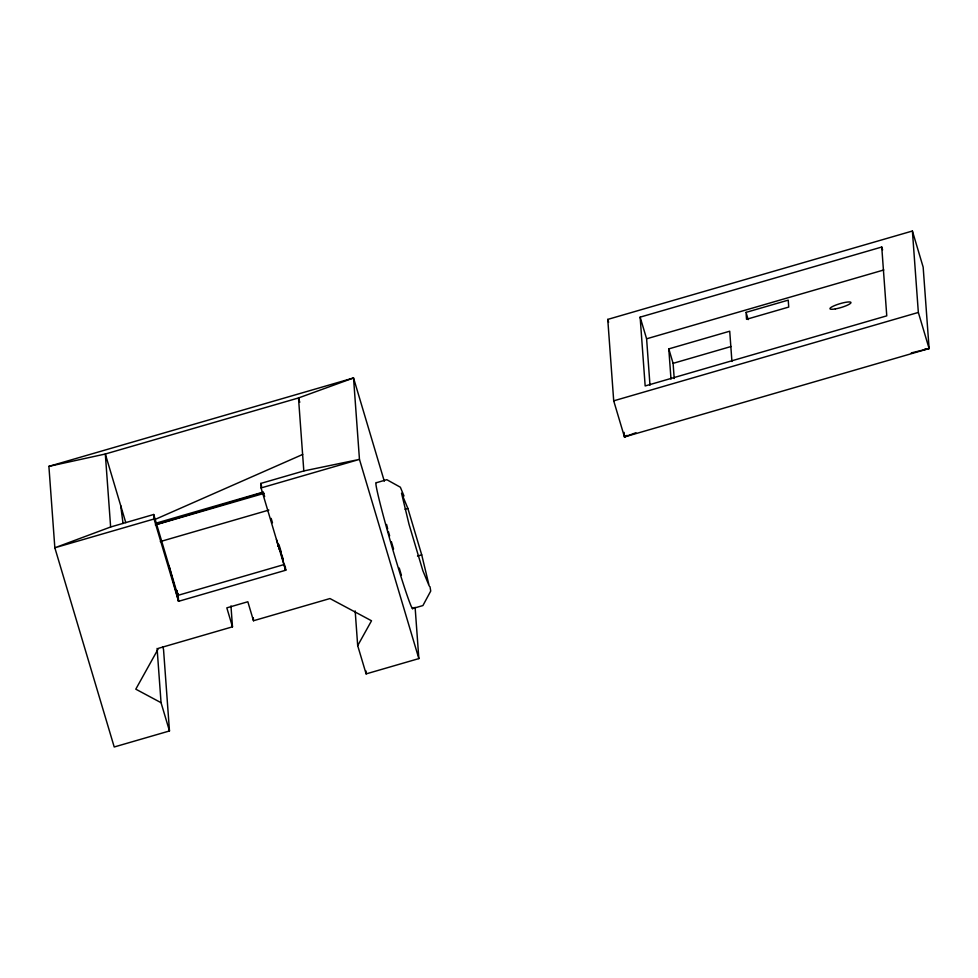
<?xml version="1.0" encoding="UTF-8"?>
<svg xmlns="http://www.w3.org/2000/svg" width="978" height="978" viewBox="0 0 978 978"><rect width="100%" height="100%" fill="white"/><g stroke="black" fill="none" stroke-linecap="round" stroke-linejoin="round"><path stroke-width="1.47" d="M415.112 607.326L418.853 658.597L366.127 673.891L357.691 645.639L371.518 620.773L329.965 598.548L253.485 620.737L247.837 601.751L226.823 607.851L232.483 626.825L158.534 648.292L135.795 689.172L161.052 702.693L169.475 730.957L114.218 746.984L54.841 547.778L48.9 466.359L353.535 377.96L384.305 481.2M624.135 432.398L624.465 436.946L929.1 348.547L923.159 267.128L912.401 231.016L607.766 319.403L613.707 400.833L624.465 436.946L627.057 435.381M154.842 519.538L302.703 454.452M110.636 526.995L54.841 547.778L154.059 518.988L153.717 514.489L110.636 526.995L105.318 454.012L298.498 397.96L353.535 377.96L359.464 459.391L418.853 658.597M624.465 436.946L635.932 432.741M156.688 524.355L263.168 492.57M881.753 247.031L886.765 315.845L645.162 385.955L640.138 317.141L881.753 247.031L882.608 249.928M649.979 385.173L646.605 338.804L883.819 269.965M746.031 312.385L788.231 300.136L788.733 307.068L746.532 319.305L746.031 312.385L748.182 319.61M670.994 379.109L668.793 348.889L729.722 331.212L731.923 361.444M674.209 378.523L673.096 363.339L731.116 346.493M261.077 487.936L260.747 483.438L303.816 470.944L359.464 459.391L261.077 487.936L285.613 570.26L178.583 601.311L154.059 518.988M156.138 523.144L262.972 492.142M155.343 524.917L263.901 493.413M613.707 400.833L918.342 312.447L912.401 231.016M160.306 541.567L268.864 510.076M405.075 509.257L407.875 508.438L421.714 554.856L429.208 585.993L422.863 570.724L409.024 524.306L401.53 493.169L407.875 508.438M169.084 566.066L178.583 601.311L178.143 595.296L283.706 564.661M417.508 556.079L421.714 554.856M412.41 608.609L422.912 605.565L430.723 591.067L430.002 586.678M911.288 352.924L929.1 348.547L918.342 312.447M48.9 466.359L105.318 454.012L125.783 522.668M924.577 349.232L929.1 348.547M178.155 595.48L176.615 590.174L178.143 595.296M278.265 545.565L278.693 546.665L277.556 543.193L283.29 559.269M403.987 495.993L400.357 487.215L386.811 479.685L376.31 482.741A65.673 2.592 73.8 0 0 392.838 549.709A65.673 2.592 73.8 0 0 412.814 607.558M276.444 539.514L279.353 549.196L278.486 546.115L278.742 547.032M278.534 545.528L279.977 549.722M668.793 348.889L673.096 363.339M640.138 317.141L646.605 338.804M607.766 319.403L608.622 322.275M388.327 531.433L389.635 535.822M391.383 541.678L393.559 549M399.244 568.035L401.42 575.357M299.769 402.264L298.498 397.96L303.816 470.944M260.747 483.438L261.615 486.347M263.351 492.178L264.647 496.543M271.163 518.389L272.471 522.765M278.974 544.612L281.151 551.898M177.079 592.582L178.192 596.054L177.813 594.771M153.717 514.489L178.253 596.812L177.641 594.013M162.69 646.69L163.534 649.514L169.475 730.957M280.466 551.127L285.613 570.26L285.393 567.252M386.591 524.465L387.667 528.915M284.549 564.758L285.613 570.26M176.725 591.69L178.583 601.311M120.697 505.589L123.045 523.511M365.906 670.884L366.127 673.891M355.173 610.944L357.691 645.639M253.278 617.741L253.485 620.737M230.955 605.92L232.483 626.825M157.091 648.402L161.052 702.693M835.359 308.901A10.941 1.993 -16.6 0 0 850.982 302.569A10.941 1.993 -16.6 0 0 835.102 305.368A10.941 1.993 -16.6 0 0 835.359 308.901"/></g></svg>
